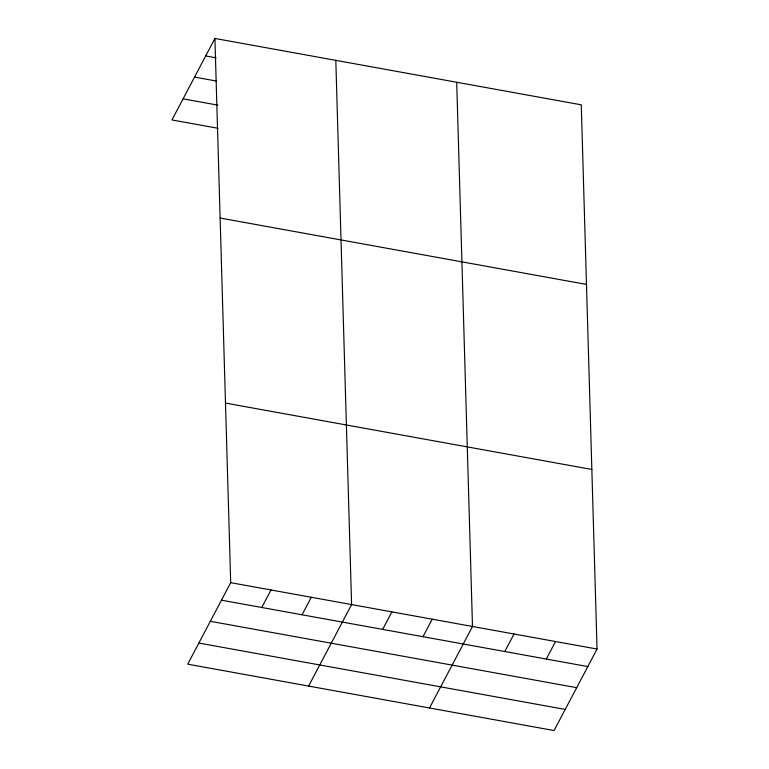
<?xml version="1.0" encoding="UTF-8"?>
<svg xmlns="http://www.w3.org/2000/svg" width="769" height="769" viewBox="0 0 769 769"><rect width="100%" height="100%" fill="white"/><g stroke="black" fill="none" stroke-linecap="round" stroke-linejoin="round"><path stroke-width="1.15" d="M214.916 38.45L230.7 582.671L187.732 664.176L554.084 730.55L597.052 649.055L581.268 104.824L214.916 38.45L171.948 119.945L218.002 128.298M261.768 607.491L270.996 589.977M302.063 614.787L311.301 597.273M308.629 686.073L351.596 604.578L335.813 60.357M382.664 629.398L391.892 611.884M422.96 636.694L432.197 619.18M429.525 707.98L472.493 626.485L456.709 82.264M504.781 651.516L514.019 634.002M546.298 659.043L555.535 641.529M205.679 55.964L216.041 57.838M194.547 77.083L216.425 81.043M183.08 98.836L217.617 105.093M220.126 218.04L586.478 284.424M225.49 403.081L591.851 469.455M230.7 582.671L597.052 649.055M221.462 600.185L587.824 666.569M210.331 621.304L576.692 687.678M198.863 643.057L565.215 709.431"/></g></svg>
